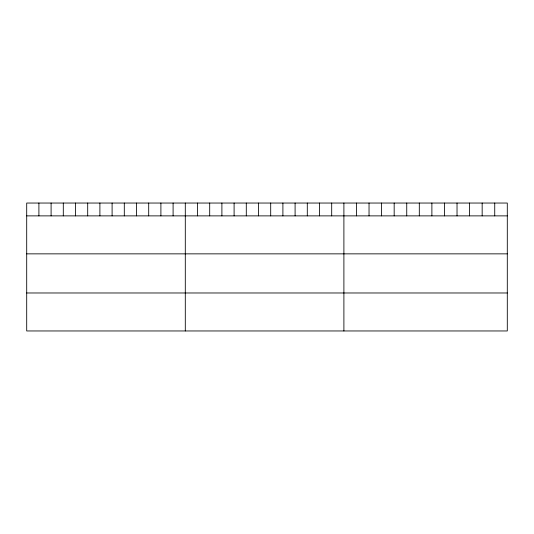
<?xml version="1.0" encoding="UTF-8"?>
<svg xmlns="http://www.w3.org/2000/svg" width="534" height="534" viewBox="0 0 534 534"><rect width="100%" height="100%" fill="white"/><g stroke="black" fill="none" stroke-linecap="round" stroke-linejoin="round"><path stroke-width="0.8" d="M507.3 215.876L507.3 330.96L26.7 330.96L26.7 203.04L507.3 203.04L507.3 215.876L26.7 215.876M26.7 253.857L507.3 253.857M26.7 292.979L507.3 292.979M494.731 203.04L494.731 215.876M482.162 203.04L482.162 215.876M469.593 203.04L469.593 215.876M457.024 203.04L457.024 215.876M444.455 203.04L444.455 215.876M431.886 203.04L431.886 215.876M419.31 203.04L419.31 215.876M406.741 203.04L406.741 215.876M394.172 203.04L394.172 215.876M381.603 203.04L381.603 215.876M369.034 203.04L369.034 215.876M356.465 203.04L356.465 215.876M343.896 203.04L343.896 330.96M331.694 203.04L331.694 215.876M319.499 203.04L319.499 215.876M307.297 203.04L307.297 215.876M295.095 203.04L295.095 215.876M282.9 203.04L282.9 215.876M270.698 203.04L270.698 215.876M258.496 203.04L258.496 215.876M246.294 203.04L246.294 215.876M234.099 203.04L234.099 215.876M221.897 203.04L221.897 215.876M209.695 203.04L209.695 215.876M197.5 203.04L197.5 215.876M185.298 203.04L185.298 330.96M173.096 203.04L173.096 215.876M160.901 203.04L160.901 215.876M148.699 203.04L148.699 215.876M136.497 203.04L136.497 215.876M124.302 203.04L124.302 215.876M112.1 203.04L112.1 215.876M99.898 203.04L99.898 215.876M87.696 203.04L87.696 215.876M75.501 203.04L75.501 215.876M63.299 203.04L63.299 215.876M51.097 203.04L51.097 215.876M38.902 203.04L38.902 215.876"/></g></svg>
